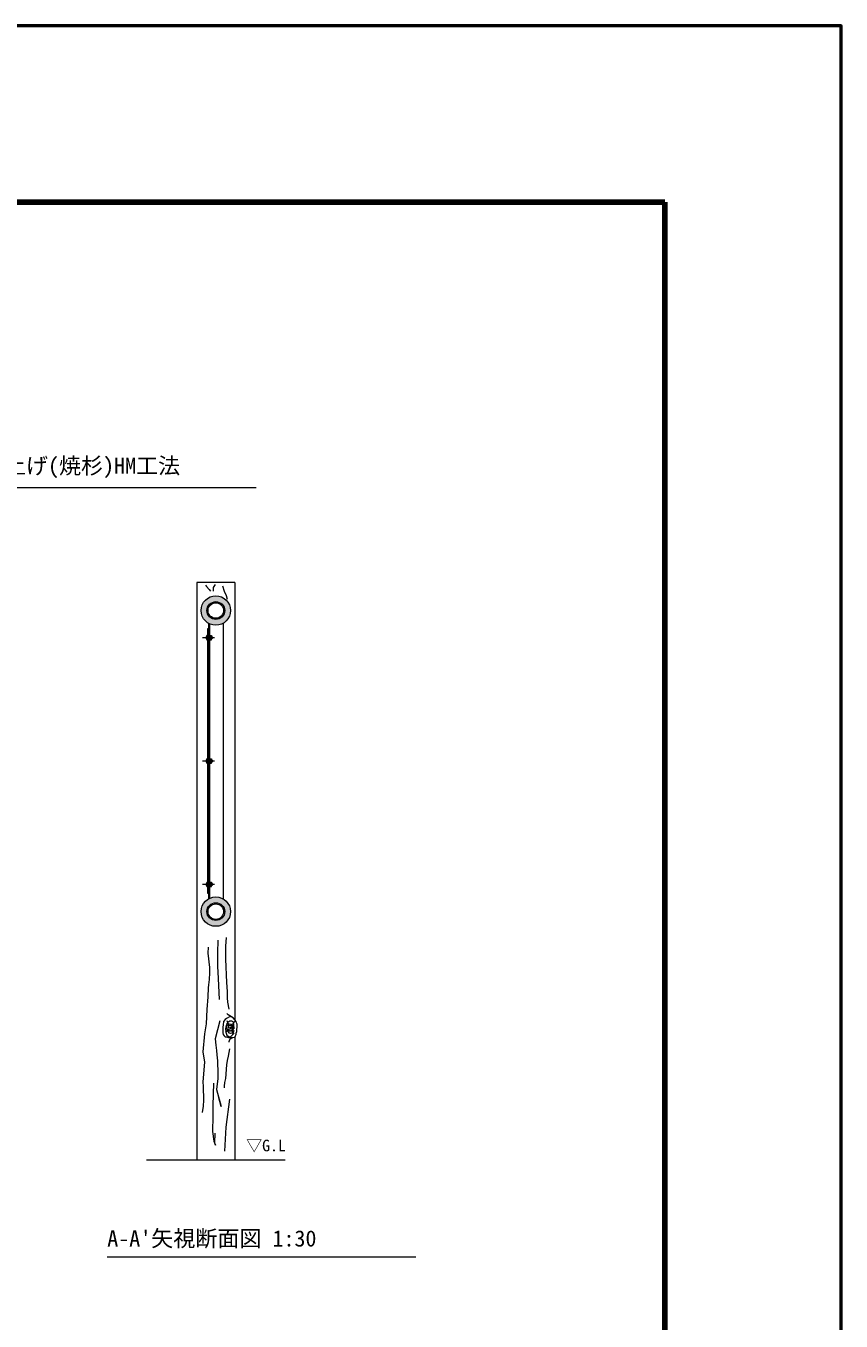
# Model space of a CAD drawing. Units: millimetres at full size, sheet at 1:30; details may follow other scales. Extents: x 0 to 12600, y 0 to 8910.
# Drawn here: x 9827 to 12600, y 4501 to 8910 of the extents above; entities that cross this region are included whole.
import ezdxf
from ezdxf.enums import TextEntityAlignment as Align

# ---------------------------------------------------------------- set-up
doc = ezdxf.new("R2010")
doc.units = ezdxf.units.MM
doc.header["$LTSCALE"] = 30
for name, color, linetype, lineweight in [('D-STR', 1, 'Continuous', 13), ('D-STR-HTXT', 7, 'Continuous', 13), ('D-STR-TXT', 7, 'Continuous', 13), ('D-TTL', 7, 'Continuous', 13)]:
    doc.layers.add(name, color=color, linetype=linetype, lineweight=lineweight)
doc.styles.add('ＭＳ ゴシック', font='')
doc.styles.get('ＭＳ ゴシック').set_extended_font_data('MS Gothic')

msp = doc.modelspace()

# ---------------------------------------------------------------- hatches: boundary and pattern name
at = {"layer": 'D-STR'}
h = msp.add_hatch(color=256, dxfattribs=at)
h.paths.add_polyline_path([(10522.71, 6919.82, 1), (10422.71, 6919.82, 1)])
h.paths.add_polyline_path([(10502.96, 6919.82, 1), (10442.46, 6919.82, 1)], flags=16)
h = msp.add_hatch(color=256, dxfattribs=at)
h.paths.add_polyline_path([(10522.71, 5894.82, 1), (10422.71, 5894.82, 1)])
h.paths.add_polyline_path([(10502.96, 5894.82, 1), (10442.46, 5894.82, 1)], flags=16)

# ---------------------------------------------------------------- linework, layer by layer
for p, q in [((10407.71, 7014.82), (10407.71, 5049.82)), ((10537.71, 7014.82), (10407.71, 7014.82)), ((10537.71, 7014.82), (10537.71, 5526.53)), ((10444.18, 6818.42), (10444.18, 6836.22)), ((10444.71, 6836.22), (10444.18, 6836.22)), ((10444.71, 6818.42), (10444.71, 6836.22)), ((10447.71, 6876.51), (10447.71, 5938.12)), ((10451.71, 6874.44), (10451.71, 5940.19)), ((10451.71, 6819.81), (10451.71, 6834.82)), ((10451.71, 6834.82), (10457.56, 6834.82)), ((10457.56, 6834.82), (10458.21, 6833.49)), ((10497.71, 6876.51), (10497.71, 5938.12)), ((10467.71, 6827.32), (10427.71, 6827.32)), ((10444.71, 6818.42), (10444.18, 6818.42)), ((10451.71, 6831.32), (10444.71, 6831.32)), ((10446.32, 6825.32), (10444.71, 6831.32)), ((10451.71, 6823.32), (10444.71, 6823.32)), ((10447.57, 6825.32), (10445.96, 6831.32)), ((10448.82, 6825.32), (10447.21, 6831.32)), ((10451.71, 6831.07), (10457.56, 6831.07)), ((10451.71, 6823.56), (10457.56, 6823.56)), ((10451.71, 6819.81), (10457.56, 6819.81)), ((10457.56, 6819.81), (10458.21, 6821.14)), ((10458.21, 6821.14), (10458.21, 6833.49)), ((10459.91, 6831.32), (10458.21, 6831.32)), ((10458.66, 6823.32), (10458.21, 6824.99)), ((10459.91, 6823.32), (10458.21, 6823.32)), ((10459.91, 6823.32), (10458.3, 6829.32)), ((10460.71, 6830.52), (10459.91, 6831.32)), ((10459.91, 6823.32), (10460.71, 6824.12)), ((10460.71, 6830.52), (10460.71, 6824.12)), ((10467.71, 6407.32), (10427.71, 6407.32)), ((10444.18, 6398.42), (10444.18, 6416.22)), ((10444.71, 6416.22), (10444.18, 6416.22)), ((10444.71, 6398.42), (10444.18, 6398.42)), ((10444.71, 6398.42), (10444.71, 6416.22)), ((10451.71, 6411.32), (10444.71, 6411.32)), ((10446.32, 6405.32), (10444.71, 6411.32)), ((10451.71, 6403.32), (10444.71, 6403.32)), ((10447.57, 6405.32), (10445.96, 6411.32)), ((10448.82, 6405.32), (10447.21, 6411.32)), ((10451.71, 6399.81), (10451.71, 6414.82)), ((10451.71, 6414.82), (10457.56, 6414.82)), ((10451.71, 6411.07), (10457.56, 6411.07)), ((10451.71, 6403.56), (10457.56, 6403.56)), ((10451.71, 6399.81), (10457.56, 6399.81)), ((10457.56, 6414.82), (10458.21, 6413.49)), ((10457.56, 6399.81), (10458.21, 6401.14)), ((10458.21, 6401.14), (10458.21, 6413.49)), ((10459.91, 6411.32), (10458.21, 6411.32)), ((10458.66, 6403.32), (10458.21, 6404.99)), ((10459.91, 6403.32), (10458.21, 6403.32)), ((10459.91, 6403.32), (10458.3, 6409.32)), ((10460.71, 6410.52), (10459.91, 6411.32)), ((10459.91, 6403.32), (10460.71, 6404.12)), ((10460.71, 6410.52), (10460.71, 6404.12)), ((10467.71, 5987.32), (10427.71, 5987.32)), ((10444.18, 5978.42), (10444.18, 5996.22)), ((10444.71, 5996.22), (10444.18, 5996.22)), ((10444.71, 5978.42), (10444.18, 5978.42)), ((10444.71, 5978.42), (10444.71, 5996.22)), ((10451.71, 5991.32), (10444.71, 5991.32)), ((10446.32, 5985.32), (10444.71, 5991.32)), ((10451.71, 5983.32), (10444.71, 5983.32)), ((10447.57, 5985.32), (10445.96, 5991.32)), ((10448.82, 5985.32), (10447.21, 5991.32)), ((10451.71, 5979.81), (10451.71, 5994.82)), ((10451.71, 5994.82), (10457.56, 5994.82)), ((10451.71, 5991.07), (10457.56, 5991.07)), ((10451.71, 5983.56), (10457.56, 5983.56)), ((10451.71, 5979.81), (10457.56, 5979.81)), ((10457.56, 5994.82), (10458.21, 5993.49)), ((10457.56, 5979.81), (10458.21, 5981.14)), ((10458.21, 5981.14), (10458.21, 5993.49)), ((10459.91, 5991.32), (10458.21, 5991.32)), ((10458.66, 5983.32), (10458.21, 5984.99)), ((10459.91, 5983.32), (10458.21, 5983.32)), ((10459.91, 5983.32), (10458.3, 5989.32)), ((10460.71, 5990.52), (10459.91, 5991.32)), ((10459.91, 5983.32), (10460.71, 5984.12)), ((10460.71, 5990.52), (10460.71, 5984.12)), ((10528.18, 5510.15), (10537.76, 5520.79)), ((10518.98, 5494.52), (10506.11, 5484.15)), ((10524.89, 5492.55), (10533.82, 5477.71)), ((10537.71, 5468.11), (10537.71, 5049.82)), ((10237.03, 5049.82), (10708.39, 5049.82))]:
    msp.add_line(p, q, dxfattribs=at)
for points in [[(10438.15, 7006.16), (10441.4, 7001.6), (10450.52, 6991.18), (10454.43, 6985.97)], [(10470.05, 7008.76), (10464.19, 6998.34), (10463.54, 6985.97)], [(10495.45, 7003.55), (10501.31, 6985.97), (10507.82, 6971), (10511.08, 6958.63)], [(10479.57, 5797.69), (10478.4, 5754.72), (10478.4, 5709.43), (10480.73, 5667.63), (10484.21, 5595.63)], [(10507.44, 5806.98), (10505.12, 5776.78), (10505.12, 5732.66), (10508.6, 5653.69), (10510.92, 5622.34), (10510.92, 5601.43), (10512.09, 5586.34), (10516.73, 5563.11)], [(10447.06, 5774.37), (10445.9, 5753.47), (10451.7, 5704.7), (10451.7, 5686.12), (10450.54, 5664.05), (10448.22, 5645.47), (10447.06, 5635.02), (10445.9, 5604.83), (10442.41, 5561.86), (10440.09, 5513.09), (10434.28, 5478.25), (10428.47, 5417.87), (10434.28, 5381.87), (10428.47, 5315.48), (10429.63, 5299.23), (10430.79, 5252.78), (10429.63, 5233.04), (10426.14, 5210.97)], [(10486.47, 5522.76), (10470.92, 5461.49), (10472.75, 5440.46), (10475.49, 5422.17), (10476.41, 5407.54), (10478.24, 5387.42), (10479.15, 5342.61), (10479.15, 5327.06), (10475.49, 5289.57), (10491.03, 5231.83), (10483.26, 5260.7)], [(10535.92, 5496.64), (10534.59, 5506.38), (10534.06, 5512.12), (10532.99, 5517.46), (10531.25, 5520.13), (10526.98, 5521.99), (10522.31, 5522.39), (10519.38, 5521.46), (10516.58, 5519.99), (10515.38, 5519.73), (10514.04, 5518.79), (10512.04, 5516.66), (10510.57, 5513.45), (10508.57, 5509.32), (10508.04, 5507.32), (10506.57, 5501.71), (10505.9, 5496.24), (10506.7, 5484.77), (10508.84, 5477.97), (10510.17, 5474.76), (10518.31, 5468.76), (10520.05, 5468.76), (10522.85, 5469.03), (10526.32, 5472.1), (10530.59, 5476.77), (10530.85, 5477.17), (10533.12, 5482.77), (10535.52, 5491.04)], [(10508.57, 5500.38), (10510.57, 5506.65), (10512.17, 5509.19), (10515.38, 5512.12), (10520.71, 5512.65), (10525.12, 5511.59), (10530.32, 5505.18), (10531.79, 5500.11), (10532.19, 5496.24), (10530.05, 5484.37), (10527.12, 5481.3), (10523.25, 5480.23), (10518.98, 5481.17), (10515.24, 5486.77), (10514.04, 5488.11), (10511.64, 5496.11), (10511.64, 5498.91)], [(10531.81, 5533.03), (10514.32, 5543.03), (10509.68, 5548.38)], [(10510.24, 5524.6), (10513.03, 5518.19), (10517.87, 5504.73)], [(10516.98, 5496.64), (10516.04, 5500.91), (10516.44, 5506.65), (10517.91, 5507.72), (10522.98, 5507.85), (10525.65, 5505.58), (10526.98, 5501.18), (10527.92, 5496.24), (10528.05, 5492.51), (10523.38, 5488.51), (10521.51, 5488.24), (10520.58, 5488.11), (10517.38, 5490.64), (10516.58, 5493.58)], [(10521.91, 5497.71), (10521.51, 5500.38), (10521.91, 5501.18), (10523.38, 5501.71), (10523.92, 5499.98), (10523.92, 5496.64), (10522.98, 5495.98), (10521.91, 5496.38)], [(10519.32, 5427.57), (10514.59, 5403.25), (10511.43, 5387.46), (10508.58, 5372.93), (10505.22, 5327.23), (10502.18, 5312.57), (10501.17, 5300.95), (10500.67, 5294.89)], [(10530.46, 5466.25), (10522.08, 5460.57), (10520.5, 5459.16), (10519.8, 5458.37), (10519.09, 5456.78), (10518.48, 5455.64), (10517.86, 5453.88), (10517.51, 5453), (10517.16, 5451.94), (10516.72, 5450.1)], [(10464.53, 5310.98), (10462.62, 5234.6), (10462.62, 5198.31), (10461.99, 5146.75), (10466.44, 5113.65), (10471.54, 5100.28), (10468.99, 5106.97), (10470.26, 5141.02)], [(10519.29, 5256.87), (10506.55, 5161.39), (10502.73, 5079.28)]]:
    msp.add_lwpolyline(points, dxfattribs=at)
for points in [[(10444.71, 5957.32), (10447.71, 5957.32), (10447.71, 6857.32), (10444.71, 6857.32)], [(10509.28, 5531.03), (10504.91, 5527.3), (10499.31, 5521.07), (10498.68, 5519.2), (10497.44, 5511.1), (10496.19, 5500.51), (10496.19, 5490.55), (10496.82, 5482.45), (10498.06, 5476.84), (10501.18, 5472.48), (10504.91, 5468.75), (10508.03, 5468.12), (10515.51, 5466.25), (10528.59, 5466.25), (10530.46, 5466.25), (10536.06, 5466.88), (10538.56, 5468.75), (10541.67, 5478.09), (10542.29, 5480.58), (10544.16, 5486.81), (10544.79, 5493.04), (10545.41, 5501.76), (10545.41, 5504.87), (10545.41, 5511.72), (10543.54, 5516.71), (10541.67, 5520.44), (10540.43, 5522.31), (10538.56, 5525.43), (10532.33, 5533.53), (10521.11, 5537.26)]]:
    msp.add_lwpolyline(points, close=True, dxfattribs=at)
for centre, radius in [((10472.71, 6919.82), 50), ((10472.71, 6919.82), 30.25), ((10472.71, 6919.82), 26.45), ((10472.71, 5894.82), 50), ((10472.71, 5894.82), 30.25), ((10472.71, 5894.82), 26.45)]:
    msp.add_circle(centre, radius, dxfattribs=at)
for centre, radius, start, end in [((10451.32, 6827.32), 11.42, 128.77371, 231.22629), ((10455.4, 6832.94), 2.86, 318.94236, 348.98479), ((10455.4, 6821.69), 2.86, 11.01521, 41.05764), ((10446.31, 6827.32), 11.86, 341.55053, 18.44947), ((10451.32, 6407.32), 11.42, 128.77371, 231.22629), ((10455.4, 6412.94), 2.86, 318.94236, 348.98479), ((10455.4, 6401.69), 2.86, 11.01521, 41.05764), ((10446.31, 6407.32), 11.86, 341.55053, 18.44947), ((10451.32, 5987.32), 11.42, 128.77371, 231.22629), ((10455.4, 5992.94), 2.86, 318.94236, 348.98479), ((10455.4, 5981.69), 2.86, 11.01521, 41.05764), ((10446.31, 5987.32), 11.86, 341.55053, 18.44947)]:
    msp.add_arc(centre, radius, start, end, dxfattribs=at)
at = {"layer": 'D-STR-HTXT'}
msp.add_lwpolyline([(9073.97, 6943.54), (9275.08, 7338.68), (9350.08, 7338.68), (10610.24, 7338.68)], dxfattribs=at)
at = {"layer": 'D-STR-TXT'}
msp.add_line((10102.97, 4719.78), (11152.97, 4719.78), dxfattribs=at)
at = {"layer": 'D-TTL', "color": 2, "lineweight": 140}
for p, q in [((12000, 8310), (600, 8310)), ((12000, 600), (12000, 8310))]:
    msp.add_line(p, q, dxfattribs=at)
at = {"layer": 'D-TTL', "color": 2, "lineweight": 50}
msp.add_lwpolyline([(0, 0), (12600, 0), (12600, 8910), (0, 8910)], close=True, dxfattribs=at)

# ---------------------------------------------------------------- texts
at = {"layer": 'D-STR-HTXT', "style": 'ＭＳ ゴシック'}
msp.add_text('擬木木目仕上げ(焼杉)HM工法', height=54.99, dxfattribs=at).set_placement((9376.72, 7440.31), align=Align.TOP_LEFT)
at = {"layer": 'D-STR-TXT', "style": 'ＭＳ ゴシック'}
for s, height, p in [('▽G.L', 39.59, (10643.63, 5118.41)), ("A-A'矢視断面図 1:30", 54.99, (10459.22, 4809.78))]:
    msp.add_text(s, height=height, dxfattribs=at).set_placement(p, align=Align.TOP_CENTER)

doc.saveas('drawing.dxf')
